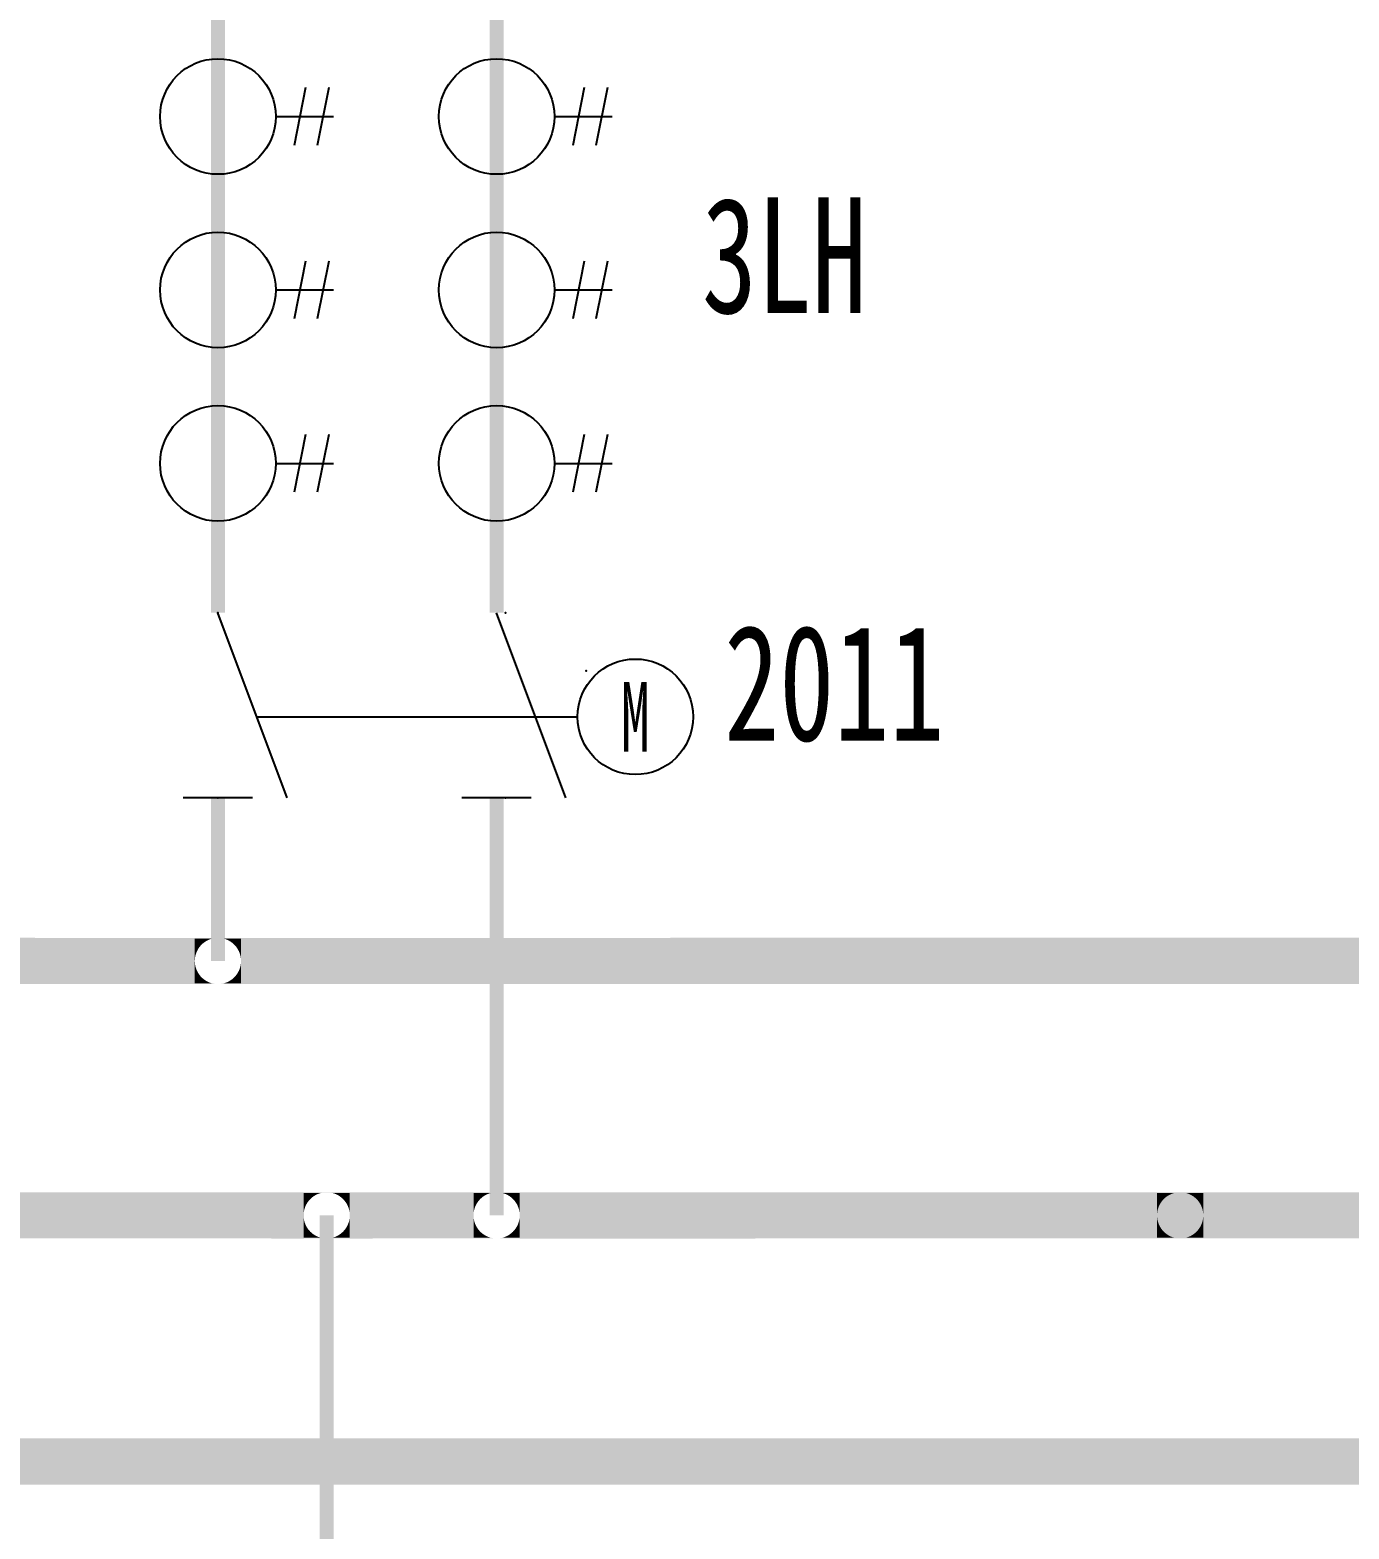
# Model space of a CAD drawing. Header units: millimetres. Extents: x 10667 to 23854, y -3427 to -2899.
# Drawn here: x 21474.7 to 21531.8, y -3167.3 to -3102.5 of the extents above; entities that cross this region are included whole.
import ezdxf
from ezdxf.enums import TextEntityAlignment as Align

# ---------------------------------------------------------------- set-up
doc = ezdxf.new("R2010")
doc.units = ezdxf.units.MM
doc.header["$LTSCALE"] = 10
for name, color, linetype in [('设    备', 3, 'Continuous'), ('设备编号', 2, 'Continuous'), ('连 接 线', 1, 'Continuous')]:
    doc.layers.add(name, color=color, linetype=linetype)
doc.styles.add('HZ', font='SimSun.ttf', dxfattribs={"width": 0.7})

# ---------------------------------------------------------------- blocks, each defined once
blk = doc.blocks.new('$LH')
at = {"color": 3}
for p, q in [((3.792596414602542, 1.249999999999318), (3.292596414602542, -1.250000000000682)), ((4.792596414602542, 1.249999999999318), (4.292596414602542, -1.250000000000682)), ((2.500001320748027, -6.821210263296962e-13), (5.000001320748027, -6.821210263296962e-13))]:
    blk.add_line(p, q, dxfattribs=at)
blk.add_circle((1.320750698141637e-06, -6.821210263296962e-13), 2.5, dxfattribs=at)

msp = doc.modelspace()

# ---------------------------------------------------------------- linework, layer by layer
at = {"layer": '设    备'}
for p, q in [((21485.86387647043, -3135.68277149611), (21482.86387647043, -3127.68277149611)), ((21497.92122200126, -3135.68277149611), (21494.92122200126, -3127.68277149611)), ((21484.36387647043, -3135.68277149611), (21481.36387647043, -3135.68277149611)), ((21496.42122200126, -3135.68277149611), (21493.42122200126, -3135.68277149611))]:
    msp.add_line(p, q, dxfattribs=at)
at = {"layer": '设    备', "color": 3}
msp.add_line((21484.55137647043, -3132.18277149611), (21498.42122200126, -3132.18277149611), dxfattribs=at)
at = {"layer": '设    备'}
msp.add_circle((21500.92122200126, -3132.18277149611), 2.5, dxfattribs=at)
for p in [(21482.86387647043, -3127.68277149611), (21495.30487752269, -3127.68277149611), (21482.86387647043, -3135.68277149611), (21495.30487752269, -3135.68277149611)]:
    msp.add_point(p, dxfattribs=at)
at = {"layer": '设    备', "color": 4}
msp.add_point((21498.79999227981, -3130.191952065748), dxfattribs=at)
at = {"layer": '连 接 线'}
for points, const_width in [([(21482.86387647043, -3097.018884170064), (21482.86387647043, -3127.68277149611)], 0.6), ([(21494.92122200126, -3097.018884170064), (21494.92122200126, -3127.68277149611)], 0.6), ([(21482.86387647043, -3135.68277149611), (21482.86387647043, -3142.742999357697)], 0.6), ([(21494.92122200126, -3135.68277149611), (21494.92122199747, -3153.742768637243)], 0.6), ([(21473.56700654123, -3142.740326235273), (21481.86387647043, -3142.742228973876)], 2), ([(21483.86387647043, -3142.741350106247), (21521.50789668474, -3142.739919232992)], 2), ([(21442.64748731177, -3153.741792533738), (21486.58832568529, -3153.742999349183)], 2), ([(21488.56887339289, -3153.742999349183), (21493.92122199747, -3153.742789502283)], 2), ([(21495.92122199747, -3153.743313758244), (21528.83500746164, -3153.742172485007)], 2), ([(21525.48923936055, -3153.742130834385), (21560.50667666219, -3153.741049191467)], 2), ([(21487.56891040381, -3153.742922043508), (21487.56891040381, -3183.838853909343)], 0.6), ([(21523.49096340839, -3164.383465312386), (21451.42299660775, -3164.386545501844)], 2), ([(21565.45583772731, -3164.384517467425), (21519.05963673602, -3164.387597656883)], 2)]:
    msp.add_lwpolyline(points, dxfattribs=dict(at, const_width=const_width))
at = {"layer": '连 接 线', "color": 1, "const_width": 2}
msp.add_lwpolyline([(21512.82561832306, -3142.739919232992), (21541.55833596932, -3142.739919232992)], dxfattribs=at)
at = {"layer": '连 接 线'}
for points in [[(21481.86387647043, -3141.746034275784), (21482.77672072768, -3141.746034275784), (21481.86387647043, -3141.742228973876), (21482.86387647043, -3141.742228973876)], [(21481.86387647043, -3141.742228973876), (21482.86387647043, -3141.742228973876), (21481.86387647043, -3141.746034275784), (21482.95103221318, -3141.746034275784)], [(21481.86387647043, -3141.757421220864), (21482.69022829277, -3141.757421220864), (21481.86387647043, -3141.746034275784), (21482.77672072768, -3141.746034275784)], [(21481.86387647043, -3141.746034275784), (21482.95103221318, -3141.746034275784), (21481.86387647043, -3141.757421220864), (21483.0375246481, -3141.757421220864)], [(21481.86387647043, -3141.776303147587), (21482.60505742533, -3141.776303147587), (21481.86387647043, -3141.757421220864), (21482.69022829277, -3141.757421220864)], [(21481.86387647043, -3141.80253635309), (21482.52185632711, -3141.80253635309), (21481.86387647043, -3141.776303147587), (21482.60505742533, -3141.776303147587)], [(21481.86387647043, -3141.835921186839), (21482.4412582087, -3141.835921186839), (21481.86387647043, -3141.80253635309), (21482.52185632711, -3141.80253635309)], [(21481.86387647043, -3141.876203570092), (21482.36387647043, -3141.876203570092), (21481.86387647043, -3141.835921186839), (21482.4412582087, -3141.835921186839)], [(21481.86387647043, -3141.923076929587), (21482.29030003408, -3141.923076929587), (21481.86387647043, -3141.876203570092), (21482.36387647043, -3141.876203570092)], [(21481.86387647043, -3141.976184530757), (21482.22108886075, -3141.976184530757), (21481.86387647043, -3141.923076929587), (21482.29030003408, -3141.923076929587)], [(21481.86387647043, -3142.035122192689), (21482.15676968925, -3142.035122192689), (21481.86387647043, -3141.976184530757), (21482.22108886075, -3141.976184530757)], [(21481.86387647043, -3142.099441364189), (21482.09783202731, -3142.099441364189), (21481.86387647043, -3142.035122192689), (21482.15676968925, -3142.035122192689)], [(21481.86387647043, -3142.168652537525), (21482.04472442614, -3142.168652537525), (21481.86387647043, -3142.099441364189), (21482.09783202731, -3142.099441364189)], [(21482.95103221318, -3141.746034275784), (21483.86387647043, -3141.746034275784), (21482.86387647043, -3141.742228973876), (21483.86387647043, -3141.742228973876)], [(21483.0375246481, -3141.757421220864), (21483.86387647043, -3141.757421220864), (21482.95103221318, -3141.746034275784), (21483.86387647043, -3141.746034275784)], [(21483.12269551554, -3141.776303147587), (21483.86387647043, -3141.776303147587), (21483.0375246481, -3141.757421220864), (21483.86387647043, -3141.757421220864)], [(21483.20589661376, -3141.80253635309), (21483.86387647043, -3141.80253635309), (21483.12269551554, -3141.776303147587), (21483.86387647043, -3141.776303147587)], [(21483.28649473218, -3141.835921186839), (21483.86387647043, -3141.835921186839), (21483.20589661376, -3141.80253635309), (21483.86387647043, -3141.80253635309)], [(21483.36387647043, -3141.876203570092), (21483.86387647043, -3141.876203570092), (21483.28649473218, -3141.835921186839), (21483.86387647043, -3141.835921186839)], [(21483.43745290679, -3141.923076929587), (21483.86387647043, -3141.923076929587), (21483.36387647043, -3141.876203570092), (21483.86387647043, -3141.876203570092)], [(21483.50666408012, -3141.976184530757), (21483.86387647043, -3141.976184530757), (21483.43745290679, -3141.923076929587), (21483.86387647043, -3141.923076929587)], [(21483.57098325162, -3142.035122192689), (21483.86387647043, -3142.035122192689), (21483.50666408012, -3141.976184530757), (21483.86387647043, -3141.976184530757)], [(21483.62992091355, -3142.099441364189), (21483.86387647043, -3142.099441364189), (21483.57098325162, -3142.035122192689), (21483.86387647043, -3142.035122192689)], [(21483.68302851472, -3142.168652537525), (21483.86387647043, -3142.168652537525), (21483.62992091355, -3142.099441364189), (21483.86387647043, -3142.099441364189)], [(21481.86387647043, -3142.242228973876), (21481.99785106665, -3142.242228973876), (21481.86387647043, -3142.168652537525), (21482.04472442614, -3142.168652537525)], [(21481.86387647043, -3142.319610712135), (21481.9575686834, -3142.319610712135), (21481.86387647043, -3142.242228973876), (21481.99785106665, -3142.242228973876)], [(21481.86387647043, -3142.400208830551), (21481.92418384965, -3142.400208830551), (21481.86387647043, -3142.319610712135), (21481.9575686834, -3142.319610712135)], [(21481.86387647043, -3142.483409928774), (21481.89795064415, -3142.483409928774), (21481.86387647043, -3142.400208830551), (21481.92418384965, -3142.400208830551)], [(21481.86387647043, -3142.568580796209), (21481.87906871742, -3142.568580796209), (21481.86387647043, -3142.483409928774), (21481.89795064415, -3142.483409928774)], [(21481.86387647043, -3142.655073231128), (21481.86768177234, -3142.655073231128), (21481.86387647043, -3142.568580796209), (21481.87906871742, -3142.568580796209)], [(21481.86387647043, -3142.742228973876), (21481.86387647043, -3142.742228973876), (21481.86387647043, -3142.655073231128), (21481.86768177234, -3142.655073231128)], [(21481.86387647043, -3142.742228973876), (21481.86387647043, -3142.742228973876), (21481.86387647043, -3142.829384716623), (21481.86768177234, -3142.829384716623)], [(21483.72990187422, -3142.242228973876), (21483.86387647043, -3142.242228973876), (21483.68302851472, -3142.168652537525), (21483.86387647043, -3142.168652537525)], [(21483.77018425747, -3142.319610712135), (21483.86387647043, -3142.319610712135), (21483.72990187422, -3142.242228973876), (21483.86387647043, -3142.242228973876)], [(21483.80356909122, -3142.400208830551), (21483.86387647043, -3142.400208830551), (21483.77018425747, -3142.319610712135), (21483.86387647043, -3142.319610712135)], [(21483.82980229672, -3142.483409928774), (21483.86387647043, -3142.483409928774), (21483.80356909122, -3142.400208830551), (21483.86387647043, -3142.400208830551)], [(21483.84868422345, -3142.568580796209), (21483.86387647043, -3142.568580796209), (21483.82980229672, -3142.483409928774), (21483.86387647043, -3142.483409928774)], [(21483.86007116853, -3142.655073231128), (21483.86387647043, -3142.655073231128), (21483.84868422345, -3142.568580796209), (21483.86387647043, -3142.568580796209)], [(21483.86387647043, -3142.742228973876), (21483.86387647043, -3142.742228973876), (21483.86007116853, -3142.655073231128), (21483.86387647043, -3142.655073231128)], [(21483.86007116853, -3142.829384716623), (21483.86387647043, -3142.829384716623), (21483.86387647043, -3142.742228973876)], [(21481.86387647043, -3142.829384716623), (21481.86768177234, -3142.829384716623), (21481.86387647043, -3142.915877151543), (21481.87906871742, -3142.915877151543)], [(21481.86387647043, -3142.915877151543), (21481.87906871742, -3142.915877151543), (21481.86387647043, -3143.001048018979), (21481.89795064415, -3143.001048018979)], [(21481.86387647043, -3143.001048018979), (21481.89795064415, -3143.001048018979), (21481.86387647043, -3143.084249117202), (21481.92418384965, -3143.084249117202)], [(21481.86387647043, -3143.084249117202), (21481.92418384965, -3143.084249117202), (21481.86387647043, -3143.164847235616), (21481.9575686834, -3143.164847235616)], [(21481.86387647043, -3143.164847235616), (21481.9575686834, -3143.164847235616), (21481.86387647043, -3143.242228973876), (21481.99785106665, -3143.242228973876)], [(21481.86387647043, -3143.242228973876), (21481.99785106665, -3143.242228973876), (21481.86387647043, -3143.315805410227), (21482.04472442614, -3143.315805410227)], [(21481.86387647043, -3143.315805410227), (21482.04472442614, -3143.315805410227), (21481.86387647043, -3143.385016583563), (21482.09783202731, -3143.385016583563)], [(21481.86387647043, -3143.385016583563), (21482.09783202731, -3143.385016583563), (21481.86387647043, -3143.449335755063), (21482.15676968925, -3143.449335755063)], [(21483.57098325162, -3143.449335755063), (21483.86387647043, -3143.449335755063), (21483.62992091355, -3143.385016583563), (21483.86387647043, -3143.385016583563)], [(21483.62992091355, -3143.385016583563), (21483.86387647043, -3143.385016583563), (21483.68302851472, -3143.315805410227), (21483.86387647043, -3143.315805410227)], [(21483.68302851472, -3143.315805410227), (21483.86387647043, -3143.315805410227), (21483.72990187422, -3143.242228973876), (21483.86387647043, -3143.242228973876)], [(21483.72990187422, -3143.242228973876), (21483.86387647043, -3143.242228973876), (21483.77018425747, -3143.164847235616), (21483.86387647043, -3143.164847235616)], [(21483.77018425747, -3143.164847235616), (21483.86387647043, -3143.164847235616), (21483.80356909122, -3143.084249117202), (21483.86387647043, -3143.084249117202)], [(21483.80356909122, -3143.084249117202), (21483.86387647043, -3143.084249117202), (21483.82980229672, -3143.001048018979), (21483.86387647043, -3143.001048018979)], [(21483.82980229672, -3143.001048018979), (21483.86387647043, -3143.001048018979), (21483.84868422345, -3142.915877151543), (21483.86387647043, -3142.915877151543)], [(21483.84868422345, -3142.915877151543), (21483.86387647043, -3142.915877151543), (21483.86007116853, -3142.829384716623), (21483.86387647043, -3142.829384716623)], [(21481.86387647043, -3143.449335755063), (21482.15676968925, -3143.449335755063), (21481.86387647043, -3143.508273416995), (21482.22108886075, -3143.508273416995)], [(21481.86387647043, -3143.508273416995), (21482.22108886075, -3143.508273416995), (21481.86387647043, -3143.561381018165), (21482.29030003408, -3143.561381018165)], [(21481.86387647043, -3143.561381018165), (21482.29030003408, -3143.561381018165), (21481.86387647043, -3143.60825437766), (21482.36387647043, -3143.60825437766)], [(21481.86387647043, -3143.60825437766), (21482.36387647043, -3143.60825437766), (21481.86387647043, -3143.648536760913), (21482.4412582087, -3143.648536760913)], [(21481.86387647043, -3143.648536760913), (21482.4412582087, -3143.648536760913), (21481.86387647043, -3143.681921594662), (21482.52185632711, -3143.681921594662)], [(21481.86387647043, -3143.681921594662), (21482.52185632711, -3143.681921594662), (21481.86387647043, -3143.708154800165), (21482.60505742533, -3143.708154800165)], [(21481.86387647043, -3143.708154800165), (21482.60505742533, -3143.708154800165), (21481.86387647043, -3143.727036726888), (21482.69022829277, -3143.727036726888)], [(21481.86387647043, -3143.727036726888), (21482.69022829277, -3143.727036726888), (21481.86387647043, -3143.738423671968), (21482.77672072768, -3143.738423671968)], [(21481.86387647043, -3143.738423671968), (21482.77672072768, -3143.738423671968), (21481.86387647043, -3143.742228973876), (21482.86387647043, -3143.742228973876)], [(21482.86387647043, -3143.742228973876), (21483.86387647043, -3143.742228973876), (21482.95103221318, -3143.738423671968), (21483.86387647043, -3143.738423671968)], [(21482.95103221318, -3143.738423671968), (21483.86387647043, -3143.738423671968), (21483.0375246481, -3143.727036726888), (21483.86387647043, -3143.727036726888)], [(21483.0375246481, -3143.727036726888), (21483.86387647043, -3143.727036726888), (21483.12269551554, -3143.708154800165), (21483.86387647043, -3143.708154800165)], [(21483.12269551554, -3143.708154800165), (21483.86387647043, -3143.708154800165), (21483.20589661376, -3143.681921594662), (21483.86387647043, -3143.681921594662)], [(21483.20589661376, -3143.681921594662), (21483.86387647043, -3143.681921594662), (21483.28649473218, -3143.648536760913), (21483.86387647043, -3143.648536760913)], [(21483.28649473218, -3143.648536760913), (21483.86387647043, -3143.648536760913), (21483.36387647043, -3143.60825437766), (21483.86387647043, -3143.60825437766)], [(21483.36387647043, -3143.60825437766), (21483.86387647043, -3143.60825437766), (21483.43745290679, -3143.561381018165), (21483.86387647043, -3143.561381018165)], [(21483.43745290679, -3143.561381018165), (21483.86387647043, -3143.561381018165), (21483.50666408012, -3143.508273416995), (21483.86387647043, -3143.508273416995)], [(21483.50666408012, -3143.508273416995), (21483.86387647043, -3143.508273416995), (21483.57098325162, -3143.449335755063), (21483.86387647043, -3143.449335755063)], [(21486.56891040381, -3152.742151659687), (21487.56891040381, -3152.742151659687), (21486.56891040381, -3152.745956961595), (21487.65606614656, -3152.745956961595)], [(21486.56891040381, -3152.745956961595), (21487.48175466106, -3152.745956961595), (21486.56891040381, -3152.742151659687), (21487.56891040381, -3152.742151659687)], [(21486.56891040381, -3152.745956961595), (21487.65606614656, -3152.745956961595), (21486.56891040381, -3152.757343906675), (21487.74255858148, -3152.757343906675)], [(21486.56891040381, -3152.757343906675), (21487.39526222615, -3152.757343906675), (21486.56891040381, -3152.745956961595), (21487.48175466106, -3152.745956961595)], [(21486.56891040381, -3152.776225833398), (21487.31009135871, -3152.776225833398), (21486.56891040381, -3152.757343906675), (21487.39526222615, -3152.757343906675)], [(21486.56891040381, -3152.802459038901), (21487.22689026049, -3152.802459038901), (21486.56891040381, -3152.776225833398), (21487.31009135871, -3152.776225833398)], [(21486.56891040381, -3152.83584387265), (21487.14629214208, -3152.83584387265), (21486.56891040381, -3152.802459038901), (21487.22689026049, -3152.802459038901)], [(21486.56891040381, -3152.876126255902), (21487.06891040381, -3152.876126255902), (21486.56891040381, -3152.83584387265), (21487.14629214208, -3152.83584387265)], [(21486.56891040381, -3152.922999615398), (21486.99533396746, -3152.922999615398), (21486.56891040381, -3152.876126255902), (21487.06891040381, -3152.876126255902)], [(21486.56891040381, -3152.976107216567), (21486.92612279413, -3152.976107216567), (21486.56891040381, -3152.922999615398), (21486.99533396746, -3152.922999615398)], [(21486.56891040381, -3153.0350448785), (21486.86180362263, -3153.0350448785), (21486.56891040381, -3152.976107216567), (21486.92612279413, -3152.976107216567)], [(21486.56891040381, -3153.09936405), (21486.80286596069, -3153.09936405), (21486.56891040381, -3153.0350448785), (21486.86180362263, -3153.0350448785)], [(21486.56891040381, -3153.168575223336), (21486.74975835953, -3153.168575223336), (21486.56891040381, -3153.09936405), (21486.80286596069, -3153.09936405)], [(21487.65606614656, -3152.745956961595), (21488.56891040381, -3152.745956961595), (21487.56891040381, -3152.742151659687), (21488.56891040381, -3152.742151659687)], [(21487.74255858148, -3152.757343906675), (21488.56891040381, -3152.757343906675), (21487.65606614656, -3152.745956961595), (21488.56891040381, -3152.745956961595)], [(21487.82772944892, -3152.776225833398), (21488.56891040381, -3152.776225833398), (21487.74255858148, -3152.757343906675), (21488.56891040381, -3152.757343906675)], [(21487.91093054714, -3152.802459038901), (21488.56891040381, -3152.802459038901), (21487.82772944892, -3152.776225833398), (21488.56891040381, -3152.776225833398)], [(21487.99152866556, -3152.83584387265), (21488.56891040381, -3152.83584387265), (21487.91093054714, -3152.802459038901), (21488.56891040381, -3152.802459038901)], [(21488.06891040381, -3152.876126255902), (21488.56891040381, -3152.876126255902), (21487.99152866556, -3152.83584387265), (21488.56891040381, -3152.83584387265)], [(21488.14248684017, -3152.922999615398), (21488.56891040381, -3152.922999615398), (21488.06891040381, -3152.876126255902), (21488.56891040381, -3152.876126255902)], [(21488.2116980135, -3152.976107216567), (21488.56891040381, -3152.976107216567), (21488.14248684017, -3152.922999615398), (21488.56891040381, -3152.922999615398)], [(21488.276017185, -3153.0350448785), (21488.56891040381, -3153.0350448785), (21488.2116980135, -3152.976107216567), (21488.56891040381, -3152.976107216567)], [(21488.33495484693, -3153.09936405), (21488.56891040381, -3153.09936405), (21488.276017185, -3153.0350448785), (21488.56891040381, -3153.0350448785)], [(21488.3880624481, -3153.168575223336), (21488.56891040381, -3153.168575223336), (21488.33495484693, -3153.09936405), (21488.56891040381, -3153.09936405)], [(21493.92122199747, -3152.745762252356), (21494.83406625472, -3152.745762252356), (21493.92122199747, -3152.741956950448), (21494.92122199747, -3152.741956950448)], [(21493.92122199747, -3152.741956950448), (21494.92122199747, -3152.741956950448), (21493.92122199747, -3152.745762252356), (21495.00837774021, -3152.745762252356)], [(21493.92122199747, -3152.757149197435), (21494.7475738198, -3152.757149197435), (21493.92122199747, -3152.745762252356), (21494.83406625472, -3152.745762252356)], [(21493.92122199747, -3152.745762252356), (21495.00837774021, -3152.745762252356), (21493.92122199747, -3152.757149197435), (21495.09487017513, -3152.757149197435)], [(21493.92122199747, -3152.776031124159), (21494.66240295236, -3152.776031124159), (21493.92122199747, -3152.757149197435), (21494.7475738198, -3152.757149197435)], [(21493.92122199747, -3152.802264329662), (21494.57920185414, -3152.802264329662), (21493.92122199747, -3152.776031124159), (21494.66240295236, -3152.776031124159)], [(21493.92122199747, -3152.835649163411), (21494.49860373572, -3152.835649163411), (21493.92122199747, -3152.802264329662), (21494.57920185414, -3152.802264329662)], [(21493.92122199747, -3152.875931546663), (21494.42122199747, -3152.875931546663), (21493.92122199747, -3152.835649163411), (21494.49860373572, -3152.835649163411)], [(21493.92122199747, -3152.922804906159), (21494.34764556112, -3152.922804906159), (21493.92122199747, -3152.875931546663), (21494.42122199747, -3152.875931546663)], [(21493.92122199747, -3152.975912507328), (21494.27843438778, -3152.975912507328), (21493.92122199747, -3152.922804906159), (21494.34764556112, -3152.922804906159)], [(21493.92122199747, -3153.034850169261), (21494.21411521628, -3153.034850169261), (21493.92122199747, -3152.975912507328), (21494.27843438778, -3152.975912507328)], [(21493.92122199747, -3153.099169340761), (21494.15517755434, -3153.099169340761), (21493.92122199747, -3153.034850169261), (21494.21411521628, -3153.034850169261)], [(21493.92122199747, -3153.168380514097), (21494.10206995317, -3153.168380514097), (21493.92122199747, -3153.099169340761), (21494.15517755434, -3153.099169340761)], [(21495.00837774021, -3152.745762252356), (21495.92122199747, -3152.745762252356), (21494.92122199747, -3152.741956950448), (21495.92122199747, -3152.741956950448)], [(21495.09487017513, -3152.757149197435), (21495.92122199747, -3152.757149197435), (21495.00837774021, -3152.745762252356), (21495.92122199747, -3152.745762252356)], [(21495.18004104256, -3152.776031124159), (21495.92122199747, -3152.776031124159), (21495.09487017513, -3152.757149197435), (21495.92122199747, -3152.757149197435)], [(21495.26324214079, -3152.802264329662), (21495.92122199747, -3152.802264329662), (21495.18004104256, -3152.776031124159), (21495.92122199747, -3152.776031124159)], [(21495.34384025921, -3152.835649163411), (21495.92122199747, -3152.835649163411), (21495.26324214079, -3152.802264329662), (21495.92122199747, -3152.802264329662)], [(21495.42122199747, -3152.875931546663), (21495.92122199747, -3152.875931546663), (21495.34384025921, -3152.835649163411), (21495.92122199747, -3152.835649163411)], [(21495.49479843381, -3152.922804906159), (21495.92122199747, -3152.922804906159), (21495.42122199747, -3152.875931546663), (21495.92122199747, -3152.875931546663)], [(21495.56400960715, -3152.975912507328), (21495.92122199747, -3152.975912507328), (21495.49479843381, -3152.922804906159), (21495.92122199747, -3152.922804906159)], [(21495.62832877865, -3153.034850169261), (21495.92122199747, -3153.034850169261), (21495.56400960715, -3152.975912507328), (21495.92122199747, -3152.975912507328)], [(21495.68726644058, -3153.099169340761), (21495.92122199747, -3153.099169340761), (21495.62832877865, -3153.034850169261), (21495.92122199747, -3153.034850169261)], [(21495.74037404175, -3153.168380514097), (21495.92122199747, -3153.168380514097), (21495.68726644058, -3153.099169340761), (21495.92122199747, -3153.099169340761)], [(21523.49114383044, -3152.742151659687), (21524.49114383044, -3152.742151659687), (21523.49114383044, -3152.745956961595), (21524.57829957319, -3152.745956961595)], [(21523.49114383044, -3152.745956961595), (21524.4039880877, -3152.745956961595), (21523.49114383044, -3152.742151659687), (21524.49114383044, -3152.742151659687)], [(21523.49114383044, -3152.745956961595), (21524.57829957319, -3152.745956961595), (21523.49114383044, -3152.757343906675), (21524.66479200811, -3152.757343906675)], [(21523.49114383044, -3152.757343906675), (21524.31749565278, -3152.757343906675), (21523.49114383044, -3152.745956961595), (21524.4039880877, -3152.745956961595)], [(21523.49114383044, -3152.776225833398), (21524.23232478534, -3152.776225833398), (21523.49114383044, -3152.757343906675), (21524.31749565278, -3152.757343906675)], [(21523.49114383044, -3152.802459038901), (21524.14912368712, -3152.802459038901), (21523.49114383044, -3152.776225833398), (21524.23232478534, -3152.776225833398)], [(21523.49114383044, -3152.83584387265), (21524.0685255687, -3152.83584387265), (21523.49114383044, -3152.802459038901), (21524.14912368712, -3152.802459038901)], [(21523.49114383044, -3152.876126255902), (21523.99114383044, -3152.876126255902), (21523.49114383044, -3152.83584387265), (21524.0685255687, -3152.83584387265)], [(21523.49114383044, -3152.922999615398), (21523.91756739409, -3152.922999615398), (21523.49114383044, -3152.876126255902), (21523.99114383044, -3152.876126255902)], [(21523.49114383044, -3152.976107216567), (21523.84835622075, -3152.976107216567), (21523.49114383044, -3152.922999615398), (21523.91756739409, -3152.922999615398)], [(21523.49114383044, -3153.0350448785), (21523.78403704926, -3153.0350448785), (21523.49114383044, -3152.976107216567), (21523.84835622075, -3152.976107216567)], [(21523.49114383044, -3153.09936405), (21523.72509938732, -3153.09936405), (21523.49114383044, -3153.0350448785), (21523.78403704926, -3153.0350448785)], [(21523.49114383044, -3153.168575223336), (21523.67199178616, -3153.168575223336), (21523.49114383044, -3153.09936405), (21523.72509938732, -3153.09936405)], [(21524.57829957319, -3152.745956961595), (21525.49114383044, -3152.745956961595), (21524.49114383044, -3152.742151659687), (21525.49114383044, -3152.742151659687)], [(21524.66479200811, -3152.757343906675), (21525.49114383044, -3152.757343906675), (21524.57829957319, -3152.745956961595), (21525.49114383044, -3152.745956961595)], [(21524.74996287555, -3152.776225833398), (21525.49114383044, -3152.776225833398), (21524.66479200811, -3152.757343906675), (21525.49114383044, -3152.757343906675)], [(21524.83316397377, -3152.802459038901), (21525.49114383044, -3152.802459038901), (21524.74996287555, -3152.776225833398), (21525.49114383044, -3152.776225833398)], [(21524.91376209218, -3152.83584387265), (21525.49114383044, -3152.83584387265), (21524.83316397377, -3152.802459038901), (21525.49114383044, -3152.802459038901)], [(21524.99114383044, -3152.876126255902), (21525.49114383044, -3152.876126255902), (21524.91376209218, -3152.83584387265), (21525.49114383044, -3152.83584387265)], [(21525.06472026679, -3152.922999615398), (21525.49114383044, -3152.922999615398), (21524.99114383044, -3152.876126255902), (21525.49114383044, -3152.876126255902)], [(21525.13393144013, -3152.976107216567), (21525.49114383044, -3152.976107216567), (21525.06472026679, -3152.922999615398), (21525.49114383044, -3152.922999615398)], [(21525.19825061163, -3153.0350448785), (21525.49114383044, -3153.0350448785), (21525.13393144013, -3152.976107216567), (21525.49114383044, -3152.976107216567)], [(21525.25718827356, -3153.09936405), (21525.49114383044, -3153.09936405), (21525.19825061163, -3153.0350448785), (21525.49114383044, -3153.0350448785)], [(21525.31029587473, -3153.168575223336), (21525.49114383044, -3153.168575223336), (21525.25718827356, -3153.09936405), (21525.49114383044, -3153.09936405)], [(21486.56891040381, -3153.242151659687), (21486.70288500003, -3153.242151659687), (21486.56891040381, -3153.168575223336), (21486.74975835953, -3153.168575223336)], [(21486.56891040381, -3153.319533397946), (21486.66260261678, -3153.319533397946), (21486.56891040381, -3153.242151659687), (21486.70288500003, -3153.242151659687)], [(21486.56891040381, -3153.400131516361), (21486.62921778303, -3153.400131516361), (21486.56891040381, -3153.319533397946), (21486.66260261678, -3153.319533397946)], [(21486.56891040381, -3153.483332614584), (21486.60298457753, -3153.483332614584), (21486.56891040381, -3153.400131516361), (21486.62921778303, -3153.400131516361)], [(21486.56891040381, -3153.56850348202), (21486.5841026508, -3153.56850348202), (21486.56891040381, -3153.483332614584), (21486.60298457753, -3153.483332614584)], [(21486.56891040381, -3153.654995916939), (21486.57271570572, -3153.654995916939), (21486.56891040381, -3153.56850348202), (21486.5841026508, -3153.56850348202)], [(21486.56891040381, -3153.742151659687), (21486.56891040381, -3153.742151659687), (21486.56891040381, -3153.654995916939), (21486.57271570572, -3153.654995916939)], [(21486.56891040381, -3153.742151659687), (21486.56891040381, -3153.742151659687), (21486.56891040381, -3153.829307402434), (21486.57271570572, -3153.829307402434)], [(21488.4349358076, -3153.242151659687), (21488.56891040381, -3153.242151659687), (21488.3880624481, -3153.168575223336), (21488.56891040381, -3153.168575223336)], [(21488.47521819085, -3153.319533397946), (21488.56891040381, -3153.319533397946), (21488.4349358076, -3153.242151659687), (21488.56891040381, -3153.242151659687)], [(21488.5086030246, -3153.400131516361), (21488.56891040381, -3153.400131516361), (21488.47521819085, -3153.319533397946), (21488.56891040381, -3153.319533397946)], [(21488.5348362301, -3153.483332614584), (21488.56891040381, -3153.483332614584), (21488.5086030246, -3153.400131516361), (21488.56891040381, -3153.400131516361)], [(21488.55371815683, -3153.56850348202), (21488.56891040381, -3153.56850348202), (21488.5348362301, -3153.483332614584), (21488.56891040381, -3153.483332614584)], [(21488.56510510191, -3153.654995916939), (21488.56891040381, -3153.654995916939), (21488.55371815683, -3153.56850348202), (21488.56891040381, -3153.56850348202)], [(21488.56891040381, -3153.742151659687), (21488.56891040381, -3153.742151659687), (21488.56510510191, -3153.654995916939), (21488.56891040381, -3153.654995916939)], [(21488.56510510191, -3153.829307402434), (21488.56891040381, -3153.829307402434), (21488.56891040381, -3153.742151659687)], [(21493.92122199747, -3153.241956950448), (21494.05519659368, -3153.241956950448), (21493.92122199747, -3153.168380514097), (21494.10206995317, -3153.168380514097)], [(21493.92122199747, -3153.319338688707), (21494.01491421043, -3153.319338688707), (21493.92122199747, -3153.241956950448), (21494.05519659368, -3153.241956950448)], [(21493.92122199747, -3153.399936807122), (21493.98152937668, -3153.399936807122), (21493.92122199747, -3153.319338688707), (21494.01491421043, -3153.319338688707)], [(21493.92122199747, -3153.483137905345), (21493.95529617117, -3153.483137905345), (21493.92122199747, -3153.399936807122), (21493.98152937668, -3153.399936807122)], [(21493.92122199747, -3153.568308772781), (21493.93641424445, -3153.568308772781), (21493.92122199747, -3153.483137905345), (21493.95529617117, -3153.483137905345)], [(21493.92122199747, -3153.6548012077), (21493.92502729937, -3153.6548012077), (21493.92122199747, -3153.568308772781), (21493.93641424445, -3153.568308772781)], [(21493.92122199747, -3153.741956950448), (21493.92122199747, -3153.741956950448), (21493.92122199747, -3153.6548012077), (21493.92502729937, -3153.6548012077)], [(21493.92122199747, -3153.741956950448), (21493.92122199747, -3153.741956950448), (21493.92122199747, -3153.829112693195), (21493.92502729937, -3153.829112693195)], [(21495.78724740125, -3153.241956950448), (21495.92122199747, -3153.241956950448), (21495.74037404175, -3153.168380514097), (21495.92122199747, -3153.168380514097)], [(21495.8275297845, -3153.319338688707), (21495.92122199747, -3153.319338688707), (21495.78724740125, -3153.241956950448), (21495.92122199747, -3153.241956950448)], [(21495.86091461825, -3153.399936807122), (21495.92122199747, -3153.399936807122), (21495.8275297845, -3153.319338688707), (21495.92122199747, -3153.319338688707)], [(21495.88714782376, -3153.483137905345), (21495.92122199747, -3153.483137905345), (21495.86091461825, -3153.399936807122), (21495.92122199747, -3153.399936807122)], [(21495.90602975048, -3153.568308772781), (21495.92122199747, -3153.568308772781), (21495.88714782376, -3153.483137905345), (21495.92122199747, -3153.483137905345)], [(21495.91741669556, -3153.6548012077), (21495.92122199747, -3153.6548012077), (21495.90602975048, -3153.568308772781), (21495.92122199747, -3153.568308772781)], [(21495.92122199747, -3153.741956950448), (21495.92122199747, -3153.741956950448), (21495.91741669556, -3153.6548012077), (21495.92122199747, -3153.6548012077)], [(21495.91741669556, -3153.829112693195), (21495.92122199747, -3153.829112693195), (21495.92122199747, -3153.741956950448)], [(21523.49114383044, -3153.242151659687), (21523.62511842666, -3153.242151659687), (21523.49114383044, -3153.168575223336), (21523.67199178616, -3153.168575223336)], [(21523.49114383044, -3153.319533397946), (21523.58483604341, -3153.319533397946), (21523.49114383044, -3153.242151659687), (21523.62511842666, -3153.242151659687)], [(21523.49114383044, -3153.400131516361), (21523.55145120966, -3153.400131516361), (21523.49114383044, -3153.319533397946), (21523.58483604341, -3153.319533397946)], [(21523.49114383044, -3153.483332614584), (21523.52521800415, -3153.483332614584), (21523.49114383044, -3153.400131516361), (21523.55145120966, -3153.400131516361)], [(21523.49114383044, -3153.56850348202), (21523.50633607743, -3153.56850348202), (21523.49114383044, -3153.483332614584), (21523.52521800415, -3153.483332614584)], [(21523.49114383044, -3153.654995916939), (21523.49494913235, -3153.654995916939), (21523.49114383044, -3153.56850348202), (21523.50633607743, -3153.56850348202)], [(21523.49114383044, -3153.742151659687), (21523.49114383044, -3153.742151659687), (21523.49114383044, -3153.654995916939), (21523.49494913235, -3153.654995916939)], [(21523.49114383044, -3153.742151659687), (21523.49114383044, -3153.742151659687), (21523.49114383044, -3153.829307402434), (21523.49494913235, -3153.829307402434)], [(21525.35716923423, -3153.242151659687), (21525.49114383044, -3153.242151659687), (21525.31029587473, -3153.168575223336), (21525.49114383044, -3153.168575223336)], [(21525.39745161748, -3153.319533397946), (21525.49114383044, -3153.319533397946), (21525.35716923423, -3153.242151659687), (21525.49114383044, -3153.242151659687)], [(21525.43083645123, -3153.400131516361), (21525.49114383044, -3153.400131516361), (21525.39745161748, -3153.319533397946), (21525.49114383044, -3153.319533397946)], [(21525.45706965673, -3153.483332614584), (21525.49114383044, -3153.483332614584), (21525.43083645123, -3153.400131516361), (21525.49114383044, -3153.400131516361)], [(21525.47595158346, -3153.56850348202), (21525.49114383044, -3153.56850348202), (21525.45706965673, -3153.483332614584), (21525.49114383044, -3153.483332614584)], [(21525.48733852854, -3153.654995916939), (21525.49114383044, -3153.654995916939), (21525.47595158346, -3153.56850348202), (21525.49114383044, -3153.56850348202)], [(21525.49114383044, -3153.742151659687), (21525.49114383044, -3153.742151659687), (21525.48733852854, -3153.654995916939), (21525.49114383044, -3153.654995916939)], [(21525.48733852854, -3153.829307402434), (21525.49114383044, -3153.829307402434), (21525.49114383044, -3153.742151659687)], [(21486.56891040381, -3153.829307402434), (21486.57271570572, -3153.829307402434), (21486.56891040381, -3153.915799837354), (21486.5841026508, -3153.915799837354)], [(21486.56891040381, -3153.915799837354), (21486.5841026508, -3153.915799837354), (21486.56891040381, -3154.000970704789), (21486.60298457753, -3154.000970704789)], [(21486.56891040381, -3154.000970704789), (21486.60298457753, -3154.000970704789), (21486.56891040381, -3154.084171803012), (21486.62921778303, -3154.084171803012)], [(21486.56891040381, -3154.084171803012), (21486.62921778303, -3154.084171803012), (21486.56891040381, -3154.164769921427), (21486.66260261678, -3154.164769921427)], [(21486.56891040381, -3154.164769921427), (21486.66260261678, -3154.164769921427), (21486.56891040381, -3154.242151659687), (21486.70288500003, -3154.242151659687)], [(21486.56891040381, -3154.242151659687), (21486.70288500003, -3154.242151659687), (21486.56891040381, -3154.315728096038), (21486.74975835953, -3154.315728096038)], [(21486.56891040381, -3154.315728096038), (21486.74975835953, -3154.315728096038), (21486.56891040381, -3154.384939269374), (21486.80286596069, -3154.384939269374)], [(21486.56891040381, -3154.384939269374), (21486.80286596069, -3154.384939269374), (21486.56891040381, -3154.449258440874), (21486.86180362263, -3154.449258440874)], [(21488.276017185, -3154.449258440874), (21488.56891040381, -3154.449258440874), (21488.33495484693, -3154.384939269374), (21488.56891040381, -3154.384939269374)], [(21488.33495484693, -3154.384939269374), (21488.56891040381, -3154.384939269374), (21488.3880624481, -3154.315728096038), (21488.56891040381, -3154.315728096038)], [(21488.3880624481, -3154.315728096038), (21488.56891040381, -3154.315728096038), (21488.4349358076, -3154.242151659687), (21488.56891040381, -3154.242151659687)], [(21488.4349358076, -3154.242151659687), (21488.56891040381, -3154.242151659687), (21488.47521819085, -3154.164769921427), (21488.56891040381, -3154.164769921427)], [(21488.47521819085, -3154.164769921427), (21488.56891040381, -3154.164769921427), (21488.5086030246, -3154.084171803012), (21488.56891040381, -3154.084171803012)], [(21488.5086030246, -3154.084171803012), (21488.56891040381, -3154.084171803012), (21488.5348362301, -3154.000970704789), (21488.56891040381, -3154.000970704789)], [(21488.5348362301, -3154.000970704789), (21488.56891040381, -3154.000970704789), (21488.55371815683, -3153.915799837354), (21488.56891040381, -3153.915799837354)], [(21488.55371815683, -3153.915799837354), (21488.56891040381, -3153.915799837354), (21488.56510510191, -3153.829307402434), (21488.56891040381, -3153.829307402434)], [(21493.92122199747, -3153.829112693195), (21493.92502729937, -3153.829112693195), (21493.92122199747, -3153.915605128115), (21493.93641424445, -3153.915605128115)], [(21493.92122199747, -3153.915605128115), (21493.93641424445, -3153.915605128115), (21493.92122199747, -3154.00077599555), (21493.95529617117, -3154.00077599555)], [(21493.92122199747, -3154.00077599555), (21493.95529617117, -3154.00077599555), (21493.92122199747, -3154.083977093773), (21493.98152937668, -3154.083977093773)], [(21493.92122199747, -3154.083977093773), (21493.98152937668, -3154.083977093773), (21493.92122199747, -3154.164575212188), (21494.01491421043, -3154.164575212188)], [(21493.92122199747, -3154.164575212188), (21494.01491421043, -3154.164575212188), (21493.92122199747, -3154.241956950448), (21494.05519659368, -3154.241956950448)], [(21493.92122199747, -3154.241956950448), (21494.05519659368, -3154.241956950448), (21493.92122199747, -3154.315533386799), (21494.10206995317, -3154.315533386799)], [(21493.92122199747, -3154.315533386799), (21494.10206995317, -3154.315533386799), (21493.92122199747, -3154.384744560135), (21494.15517755434, -3154.384744560135)], [(21493.92122199747, -3154.384744560135), (21494.15517755434, -3154.384744560135), (21493.92122199747, -3154.449063731634), (21494.21411521628, -3154.449063731634)], [(21495.62832877865, -3154.449063731634), (21495.92122199747, -3154.449063731634), (21495.68726644058, -3154.384744560135), (21495.92122199747, -3154.384744560135)], [(21495.68726644058, -3154.384744560135), (21495.92122199747, -3154.384744560135), (21495.74037404175, -3154.315533386799), (21495.92122199747, -3154.315533386799)], [(21495.74037404175, -3154.315533386799), (21495.92122199747, -3154.315533386799), (21495.78724740125, -3154.241956950448), (21495.92122199747, -3154.241956950448)], [(21495.78724740125, -3154.241956950448), (21495.92122199747, -3154.241956950448), (21495.8275297845, -3154.164575212188), (21495.92122199747, -3154.164575212188)], [(21495.8275297845, -3154.164575212188), (21495.92122199747, -3154.164575212188), (21495.86091461825, -3154.083977093773), (21495.92122199747, -3154.083977093773)], [(21495.86091461825, -3154.083977093773), (21495.92122199747, -3154.083977093773), (21495.88714782376, -3154.00077599555), (21495.92122199747, -3154.00077599555)], [(21495.88714782376, -3154.00077599555), (21495.92122199747, -3154.00077599555), (21495.90602975048, -3153.915605128115), (21495.92122199747, -3153.915605128115)], [(21495.90602975048, -3153.915605128115), (21495.92122199747, -3153.915605128115), (21495.91741669556, -3153.829112693195), (21495.92122199747, -3153.829112693195)], [(21523.49114383044, -3153.829307402434), (21523.49494913235, -3153.829307402434), (21523.49114383044, -3153.915799837354), (21523.50633607743, -3153.915799837354)], [(21523.49114383044, -3153.915799837354), (21523.50633607743, -3153.915799837354), (21523.49114383044, -3154.000970704789), (21523.52521800415, -3154.000970704789)], [(21523.49114383044, -3154.000970704789), (21523.52521800415, -3154.000970704789), (21523.49114383044, -3154.084171803012), (21523.55145120966, -3154.084171803012)], [(21523.49114383044, -3154.084171803012), (21523.55145120966, -3154.084171803012), (21523.49114383044, -3154.164769921427), (21523.58483604341, -3154.164769921427)], [(21523.49114383044, -3154.164769921427), (21523.58483604341, -3154.164769921427), (21523.49114383044, -3154.242151659687), (21523.62511842666, -3154.242151659687)], [(21523.49114383044, -3154.242151659687), (21523.62511842666, -3154.242151659687), (21523.49114383044, -3154.315728096038), (21523.67199178616, -3154.315728096038)], [(21523.49114383044, -3154.315728096038), (21523.67199178616, -3154.315728096038), (21523.49114383044, -3154.384939269374), (21523.72509938732, -3154.384939269374)], [(21523.49114383044, -3154.384939269374), (21523.72509938732, -3154.384939269374), (21523.49114383044, -3154.449258440874), (21523.78403704926, -3154.449258440874)], [(21525.19825061163, -3154.449258440874), (21525.49114383044, -3154.449258440874), (21525.25718827356, -3154.384939269374), (21525.49114383044, -3154.384939269374)], [(21525.25718827356, -3154.384939269374), (21525.49114383044, -3154.384939269374), (21525.31029587473, -3154.315728096038), (21525.49114383044, -3154.315728096038)], [(21525.31029587473, -3154.315728096038), (21525.49114383044, -3154.315728096038), (21525.35716923423, -3154.242151659687), (21525.49114383044, -3154.242151659687)], [(21525.35716923423, -3154.242151659687), (21525.49114383044, -3154.242151659687), (21525.39745161748, -3154.164769921427), (21525.49114383044, -3154.164769921427)], [(21525.39745161748, -3154.164769921427), (21525.49114383044, -3154.164769921427), (21525.43083645123, -3154.084171803012), (21525.49114383044, -3154.084171803012)], [(21525.43083645123, -3154.084171803012), (21525.49114383044, -3154.084171803012), (21525.45706965673, -3154.000970704789), (21525.49114383044, -3154.000970704789)], [(21525.45706965673, -3154.000970704789), (21525.49114383044, -3154.000970704789), (21525.47595158346, -3153.915799837354), (21525.49114383044, -3153.915799837354)], [(21525.47595158346, -3153.915799837354), (21525.49114383044, -3153.915799837354), (21525.48733852854, -3153.829307402434), (21525.49114383044, -3153.829307402434)], [(21486.56891040381, -3154.449258440874), (21486.86180362263, -3154.449258440874), (21486.56891040381, -3154.508196102805), (21486.92612279413, -3154.508196102805)], [(21486.56891040381, -3154.508196102805), (21486.92612279413, -3154.508196102805), (21486.56891040381, -3154.561303703976), (21486.99533396746, -3154.561303703976)], [(21486.56891040381, -3154.561303703976), (21486.99533396746, -3154.561303703976), (21486.56891040381, -3154.608177063471), (21487.06891040381, -3154.608177063471)], [(21486.56891040381, -3154.608177063471), (21487.06891040381, -3154.608177063471), (21486.56891040381, -3154.648459446724), (21487.14629214208, -3154.648459446724)], [(21486.56891040381, -3154.648459446724), (21487.14629214208, -3154.648459446724), (21486.56891040381, -3154.681844280472), (21487.22689026049, -3154.681844280472)], [(21486.56891040381, -3154.681844280472), (21487.22689026049, -3154.681844280472), (21486.56891040381, -3154.708077485976), (21487.31009135871, -3154.708077485976)], [(21486.56891040381, -3154.708077485976), (21487.31009135871, -3154.708077485976), (21486.56891040381, -3154.726959412699), (21487.39526222615, -3154.726959412699)], [(21486.56891040381, -3154.726959412699), (21487.39526222615, -3154.726959412699), (21486.56891040381, -3154.738346357779), (21487.48175466106, -3154.738346357779)], [(21486.56891040381, -3154.738346357779), (21487.48175466106, -3154.738346357779), (21486.56891040381, -3154.742151659687), (21487.56891040381, -3154.742151659687)], [(21487.56891040381, -3154.742151659687), (21488.56891040381, -3154.742151659687), (21487.65606614656, -3154.738346357779), (21488.56891040381, -3154.738346357779)], [(21487.65606614656, -3154.738346357779), (21488.56891040381, -3154.738346357779), (21487.74255858148, -3154.726959412699), (21488.56891040381, -3154.726959412699)], [(21487.74255858148, -3154.726959412699), (21488.56891040381, -3154.726959412699), (21487.82772944892, -3154.708077485976), (21488.56891040381, -3154.708077485976)], [(21487.82772944892, -3154.708077485976), (21488.56891040381, -3154.708077485976), (21487.91093054714, -3154.681844280472), (21488.56891040381, -3154.681844280472)], [(21487.91093054714, -3154.681844280472), (21488.56891040381, -3154.681844280472), (21487.99152866556, -3154.648459446724), (21488.56891040381, -3154.648459446724)], [(21487.99152866556, -3154.648459446724), (21488.56891040381, -3154.648459446724), (21488.06891040381, -3154.608177063471), (21488.56891040381, -3154.608177063471)], [(21488.06891040381, -3154.608177063471), (21488.56891040381, -3154.608177063471), (21488.14248684017, -3154.561303703976), (21488.56891040381, -3154.561303703976)], [(21488.14248684017, -3154.561303703976), (21488.56891040381, -3154.561303703976), (21488.2116980135, -3154.508196102805), (21488.56891040381, -3154.508196102805)], [(21488.2116980135, -3154.508196102805), (21488.56891040381, -3154.508196102805), (21488.276017185, -3154.449258440874), (21488.56891040381, -3154.449258440874)], [(21493.92122199747, -3154.449063731634), (21494.21411521628, -3154.449063731634), (21493.92122199747, -3154.508001393566), (21494.27843438778, -3154.508001393566)], [(21493.92122199747, -3154.508001393566), (21494.27843438778, -3154.508001393566), (21493.92122199747, -3154.561108994737), (21494.34764556112, -3154.561108994737)], [(21493.92122199747, -3154.561108994737), (21494.34764556112, -3154.561108994737), (21493.92122199747, -3154.607982354232), (21494.42122199747, -3154.607982354232)], [(21493.92122199747, -3154.607982354232), (21494.42122199747, -3154.607982354232), (21493.92122199747, -3154.648264737485), (21494.49860373572, -3154.648264737485)], [(21493.92122199747, -3154.648264737485), (21494.49860373572, -3154.648264737485), (21493.92122199747, -3154.681649571233), (21494.57920185414, -3154.681649571233)], [(21493.92122199747, -3154.681649571233), (21494.57920185414, -3154.681649571233), (21493.92122199747, -3154.707882776737), (21494.66240295236, -3154.707882776737)], [(21493.92122199747, -3154.707882776737), (21494.66240295236, -3154.707882776737), (21493.92122199747, -3154.72676470346), (21494.7475738198, -3154.72676470346)], [(21493.92122199747, -3154.72676470346), (21494.7475738198, -3154.72676470346), (21493.92122199747, -3154.73815164854), (21494.83406625472, -3154.73815164854)], [(21493.92122199747, -3154.73815164854), (21494.83406625472, -3154.73815164854), (21493.92122199747, -3154.741956950448), (21494.92122199747, -3154.741956950448)], [(21494.92122199747, -3154.741956950448), (21495.92122199747, -3154.741956950448), (21495.00837774021, -3154.73815164854), (21495.92122199747, -3154.73815164854)], [(21495.00837774021, -3154.73815164854), (21495.92122199747, -3154.73815164854), (21495.09487017513, -3154.72676470346), (21495.92122199747, -3154.72676470346)], [(21495.09487017513, -3154.72676470346), (21495.92122199747, -3154.72676470346), (21495.18004104256, -3154.707882776737), (21495.92122199747, -3154.707882776737)], [(21495.18004104256, -3154.707882776737), (21495.92122199747, -3154.707882776737), (21495.26324214079, -3154.681649571233), (21495.92122199747, -3154.681649571233)], [(21495.26324214079, -3154.681649571233), (21495.92122199747, -3154.681649571233), (21495.34384025921, -3154.648264737485), (21495.92122199747, -3154.648264737485)], [(21495.34384025921, -3154.648264737485), (21495.92122199747, -3154.648264737485), (21495.42122199747, -3154.607982354232), (21495.92122199747, -3154.607982354232)], [(21495.42122199747, -3154.607982354232), (21495.92122199747, -3154.607982354232), (21495.49479843381, -3154.561108994737), (21495.92122199747, -3154.561108994737)], [(21495.49479843381, -3154.561108994737), (21495.92122199747, -3154.561108994737), (21495.56400960715, -3154.508001393566), (21495.92122199747, -3154.508001393566)], [(21495.56400960715, -3154.508001393566), (21495.92122199747, -3154.508001393566), (21495.62832877865, -3154.449063731634), (21495.92122199747, -3154.449063731634)], [(21523.49114383044, -3154.449258440874), (21523.78403704926, -3154.449258440874), (21523.49114383044, -3154.508196102805), (21523.84835622075, -3154.508196102805)], [(21523.49114383044, -3154.508196102805), (21523.84835622075, -3154.508196102805), (21523.49114383044, -3154.561303703976), (21523.91756739409, -3154.561303703976)], [(21523.49114383044, -3154.561303703976), (21523.91756739409, -3154.561303703976), (21523.49114383044, -3154.608177063471), (21523.99114383044, -3154.608177063471)], [(21523.49114383044, -3154.608177063471), (21523.99114383044, -3154.608177063471), (21523.49114383044, -3154.648459446724), (21524.0685255687, -3154.648459446724)], [(21523.49114383044, -3154.648459446724), (21524.0685255687, -3154.648459446724), (21523.49114383044, -3154.681844280472), (21524.14912368712, -3154.681844280472)], [(21523.49114383044, -3154.681844280472), (21524.14912368712, -3154.681844280472), (21523.49114383044, -3154.708077485976), (21524.23232478534, -3154.708077485976)], [(21523.49114383044, -3154.708077485976), (21524.23232478534, -3154.708077485976), (21523.49114383044, -3154.726959412699), (21524.31749565278, -3154.726959412699)], [(21523.49114383044, -3154.726959412699), (21524.31749565278, -3154.726959412699), (21523.49114383044, -3154.738346357779), (21524.4039880877, -3154.738346357779)], [(21523.49114383044, -3154.738346357779), (21524.4039880877, -3154.738346357779), (21523.49114383044, -3154.742151659687), (21524.49114383044, -3154.742151659687)], [(21524.49114383044, -3154.742151659687), (21525.49114383044, -3154.742151659687), (21524.57829957319, -3154.738346357779), (21525.49114383044, -3154.738346357779)], [(21524.57829957319, -3154.738346357779), (21525.49114383044, -3154.738346357779), (21524.66479200811, -3154.726959412699), (21525.49114383044, -3154.726959412699)], [(21524.66479200811, -3154.726959412699), (21525.49114383044, -3154.726959412699), (21524.74996287555, -3154.708077485976), (21525.49114383044, -3154.708077485976)], [(21524.74996287555, -3154.708077485976), (21525.49114383044, -3154.708077485976), (21524.83316397377, -3154.681844280472), (21525.49114383044, -3154.681844280472)], [(21524.83316397377, -3154.681844280472), (21525.49114383044, -3154.681844280472), (21524.91376209218, -3154.648459446724), (21525.49114383044, -3154.648459446724)], [(21524.91376209218, -3154.648459446724), (21525.49114383044, -3154.648459446724), (21524.99114383044, -3154.608177063471), (21525.49114383044, -3154.608177063471)], [(21524.99114383044, -3154.608177063471), (21525.49114383044, -3154.608177063471), (21525.06472026679, -3154.561303703976), (21525.49114383044, -3154.561303703976)], [(21525.06472026679, -3154.561303703976), (21525.49114383044, -3154.561303703976), (21525.13393144013, -3154.508196102805), (21525.49114383044, -3154.508196102805)], [(21525.13393144013, -3154.508196102805), (21525.49114383044, -3154.508196102805), (21525.19825061163, -3154.449258440874), (21525.49114383044, -3154.449258440874)]]:
    msp.add_solid(points, dxfattribs=at)

# ---------------------------------------------------------------- block references
at = {"layer": '设    备'}
for p in [(21482.86387514968, -3106.222810511139), (21494.92122068051, -3106.222810511139), (21482.86387514968, -3113.722810511139), (21494.92122068051, -3113.722810511139), (21482.86387382893, -3121.222810511138), (21494.92121935976, -3121.222810511138)]:
    msp.add_blockref('$LH', p, dxfattribs=at)

# ---------------------------------------------------------------- texts
at = {"layer": '设    备', "style": 'HZ', "width": 0.62}
msp.add_text('M', height=3, dxfattribs=at).set_placement((21500.92122200126, -3132.18277149611), align=Align.MIDDLE)
at = {"layer": '设备编号', "color": 6, "style": 'HZ', "width": 0.7}
for s, p in [('3LH', (21503.80034825239, -3114.72356793789)), ('2011', (21504.76788558056, -3133.212006293584))]:
    msp.add_text(s, height=5, dxfattribs=at).set_placement(p)

doc.saveas('drawing.dxf')
